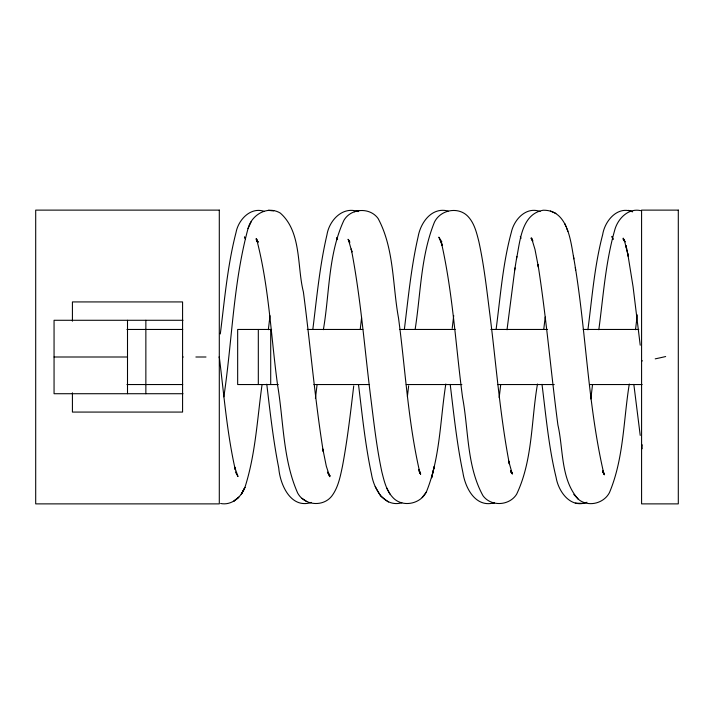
<?xml version="1.0" encoding="UTF-8"?>
<svg xmlns="http://www.w3.org/2000/svg" width="714" height="714" viewBox="0 0 714 714"><rect width="100%" height="100%" fill="white"/><g stroke="black" fill="none" stroke-linecap="round" stroke-linejoin="round"><path stroke-width="1.07" d="M587.899 329.814C592.067 297.97 594.494 265.67 602.696 234.531C604.776 221.081 617.262 205.793 632.104 211.621M598.823 329.725C603.268 296.631 605.463 262.922 614.576 230.667C617.369 219.216 628.017 207.756 640.735 210.648M220.305 333.956C224.589 300.023 227.454 265.715 236.022 232.514C238.324 219.823 250.614 206.569 264.367 211.406M312.821 329.395C316.784 297.792 319.676 265.911 326.95 234.844C329.225 220.403 342.631 205.944 358.169 211.621M323.371 329.681C329.618 293.392 328.137 254.148 343.934 220.287C351.002 208.14 369.906 207.024 378.134 218.546C394.306 248.695 392.441 285.091 398.519 318.051C405.382 369.477 408.069 421.697 419.787 472.338L418.922 469.366L420.626 474.15L418.984 471.142M360.195 329.538L361.587 317.837M404.374 329.261C408.229 298.336 411.13 267.179 418.118 236.762C420.564 222.572 431.8 206.685 448.124 211.049M415.129 329.413C420.787 293.695 420.698 255.987 434.46 222.125C440.476 209.72 458.415 206.221 468.036 216.494C474.408 223.295 476.595 232.666 478.826 241.439C484.003 265.144 486.698 289.295 489.733 313.339C496.114 363.587 499.871 414.254 509.394 464.046L508.725 461.182L512.161 473.543L510.769 470.615L512.429 474.042L511.17 472.338M445.822 383.998C440.136 419.957 440.199 457.915 426.347 492C420.198 504.45 401.696 507.868 392.397 497.006C386.176 490.152 384.105 480.763 381.883 472.034C376.733 448.044 374.011 423.625 370.959 399.304C364.586 349.182 360.891 298.63 351.261 248.99L351.886 251.962L348.441 239.708L349.735 242.724L348.057 239.279L349.565 241.475M496.132 329.109C500.416 296.756 502.745 263.885 511.34 232.291C514.071 219.555 526.129 206.292 540.114 211.487M500.684 384.944L499.175 397.653M507.02 329.752L515.026 267.911M537.49 384.007C531.127 420.582 532.831 460.253 516.588 494.293C509.323 505.798 491.17 506.851 483.021 495.775C466.661 466.162 468.643 429.998 462.565 397.448C455.675 345.647 452.872 293.079 441.252 242.019L442.252 245.473L438.851 237.155L441.85 241.85M592.495 384.944L590.826 398.974M223.848 396.832C232.202 340.926 233.201 283.422 248.017 228.623C251.435 214.994 267.348 205.302 280.254 213.049C301.763 231.88 296.926 266.554 303.388 291.91C310.376 345.094 314.785 398.626 323.281 451.605L322.844 449.052L326.316 466.233L329.77 476.747L327.449 472.106M268.348 329.707L270.017 315.695M262.056 384.587C257.245 418.913 255.567 454.158 244.938 487.35C241.35 497.069 231.568 505.744 220.635 503.486M353.733 385.899C350.529 412.79 347.45 439.726 342.443 466.358C340.248 476.622 338.24 487.483 331.787 496.069C323.076 507.235 304.432 505.512 297.711 493.133C282.833 459.584 283.672 421.269 277.648 385.533C270.927 336.687 269.116 286.769 256.54 238.94L257.745 242.403L256.058 238.753L257.968 241.894L256.326 240.047L258.156 241.984M543.791 329.056L545.21 317.043M635.514 329.743L637.281 314.865M629.284 384.016C623.42 420.153 623.822 458.54 609.435 492.651C603.651 503.7 587.925 507.404 578.278 499.211C560.544 479.415 563.507 449.436 557.911 425C550.842 371.619 546.38 317.9 538.026 264.68L538.454 267.339L534.982 249.391L531.528 237.994L532.706 241.02L531.029 238.065L532.787 240.859M315.418 398.519L317.096 384.427M407.382 396.547L408.658 385.828M452.203 328.369L453.72 315.579M516.472 258.977C520.122 241.716 521.22 214.093 543.184 210.237C567.808 209.809 570.629 240.77 573.869 258.861M514.678 270.124L516.874 256.415M251.248 221.599L248.017 228.623M426.347 492L422.126 497.542M541.997 384.346C545.951 415.441 548.655 446.848 556.09 477.371C558.455 491.723 570.638 508.779 586.979 502.263M359.561 210.505L354.287 211.763M311.393 502.442C290.776 509.18 280.058 484.592 278.746 468.027C273.23 440.324 270.133 412.219 266.777 384.194M401.848 502.799C384.266 507.672 373.815 488.733 371.494 474.15C365.238 444.813 362.23 414.905 358.58 385.158M492.401 502.915L494.436 502.754C475.685 508.181 465.26 488.081 462.931 472.686C456.826 443.564 453.809 413.906 450.204 384.4M182.989 320.283L54.059 320.283L54.059 393.717L182.989 393.717M126.94 329.457L182.739 329.457M271.597 329.457L237.664 329.457L237.664 384.543L278.273 384.543M307.207 329.457L362.846 329.457M399.563 329.457L455.202 329.457M490.804 329.457L547.558 329.457M583.159 329.457L638.798 329.457M54.059 357L127.503 357M182.579 357L183.293 357M195.886 357L205.989 357M218.993 357L219.296 357C224 394.655 226.954 432.693 235.299 469.776L234.576 466.876L238.003 476.533L235.424 471.945M126.94 384.543L182.739 384.543M313.883 384.543L369.522 384.543M406.239 384.543L461.878 384.543M497.479 384.543L554.234 384.543M589.835 384.543L642.136 384.543M575.332 503.183L584.079 503.406M628.481 210.335L632.658 211.826M555.849 213.388L550.432 211.005M302.022 498.336L306.779 501.54M388.443 502.013L380.607 496.114L375.225 486.529M510.572 471.57L512.161 473.061L511.081 472.008M349.771 241.805L348.432 240.529L349.521 241.644M603.009 472.472L604.267 473.828L603.178 472.409M573.815 494.391L578.278 499.211M419.457 472.632L420.644 474.025L419.537 472.106M625.277 241.841L623.072 238.904L624.732 241.403L623.215 238.146L624.928 242.546L628.365 256.487L625.964 245.562L626.651 248.686M328.119 473.087L330.082 475.97L328.413 473.507M337.579 239.467L336.49 237.842L337.338 239.636M603.098 472.481L604.499 474.801L602.812 470.812L603.919 474.051C587.292 402.553 586.212 328.422 573.44 256.201M245.518 238.717L244.456 236.896L245.313 238.797M386.47 487.573L390.031 494.231M613.156 239.217L611.925 236.45L612.969 239.226M564.845 223.643L566.024 226.659M566.746 228.453L567.889 231.363M520.319 236.388L521.015 238.405M627.731 253.604L633.068 286.689L640.226 345.21M575.279 267.634L575.663 269.999M640.226 435.415L633.836 384.391M270.704 329.457L270.704 384.543M258.316 329.457L258.316 384.543M145.861 320.283L145.861 329.181M145.861 329.457L145.861 384.543M145.861 384.819L145.861 393.717M127.503 320.283L127.503 393.717M72.417 321.175L72.417 301.924L182.579 301.924L182.579 412.076L72.417 412.076L72.417 392.825M665.653 356.536A18.359 0.821 -12.4 0 1 655.202 358.856M642.172 361.025A18.359 0.821 -12.4 0 1 642.252 360.757M642.172 448.749A18.359 12.763 -17.4 0 1 642.252 444.831M433.514 469.634L431.649 477.809L434.219 466.572L433.514 469.634M243.206 490.607L241.27 494.311L244.938 487.35L243.206 490.607M235.941 499.47L233.942 501.076L238.842 497.185L235.941 499.47M219.296 210.121L35.7 210.121L35.7 503.879L219.296 503.879L219.296 210.121M678.3 210.121L641.583 210.121L641.583 503.879L678.3 503.879L678.3 210.121M271.748 210.576L268.045 210.407L273.792 210.701L271.748 210.576"/></g></svg>
